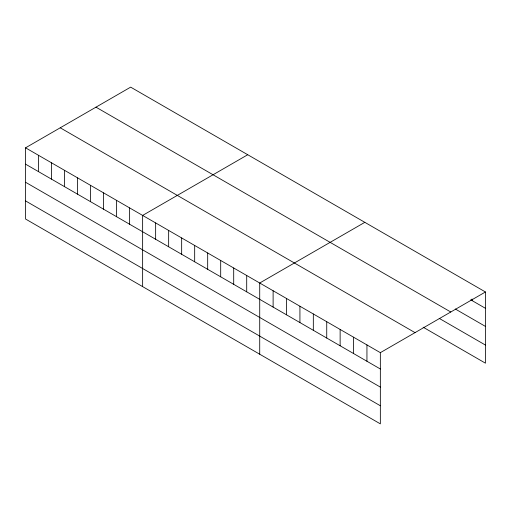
<?xml version="1.0" encoding="UTF-8"?>
<svg xmlns="http://www.w3.org/2000/svg" width="511" height="511" viewBox="0 0 511 511"><rect width="100%" height="100%" fill="white"/><g stroke="black" fill="none" stroke-linecap="round" stroke-linejoin="round"><path stroke-width="0.77" d="M25.55 147.82L380.344 352.66L380.344 423.862L25.55 219.021L25.55 147.82L130.656 87.138L485.45 291.979L485.45 363.18L423.127 327.193M247.739 154.737L142.633 215.418L142.633 286.62M364.822 222.33L259.716 283.011L259.716 354.219M380.344 352.66L485.45 291.979M470.708 299.797L485.45 308.312M455.295 309.002L485.45 326.414M95.972 107.163L450.766 312.004M439.211 318.372L485.45 345.072M60.234 127.795L415.028 332.635M25.55 164.152L380.344 368.993M25.55 182.261L380.344 387.095M25.55 200.912L380.344 405.753M472.049 299.018L472.049 300.57M366.943 344.919L366.943 361.251M353.535 337.183L353.535 353.516M340.134 329.442L340.134 345.775M326.733 321.706L326.733 338.039M313.326 313.965L313.326 330.298M299.925 306.23L299.925 322.562M286.524 298.488L286.524 314.821M273.117 290.753L273.117 307.085M246.704 275.506L246.704 291.832M233.699 267.994L233.699 284.327M220.688 260.482L220.688 276.815M207.677 252.971L207.677 269.303M194.672 245.459L194.672 261.792M181.66 237.947L181.66 254.28M168.649 230.435L168.649 246.768M155.644 222.93L155.644 239.257M129.622 207.907L129.622 224.24M116.617 200.395L116.617 216.728M103.605 192.883L103.605 209.216M90.594 185.372L90.594 201.704M77.589 177.866L77.589 194.193M64.578 170.355L64.578 186.681M51.566 162.843L51.566 179.176M38.561 155.331L38.561 171.664"/></g></svg>
